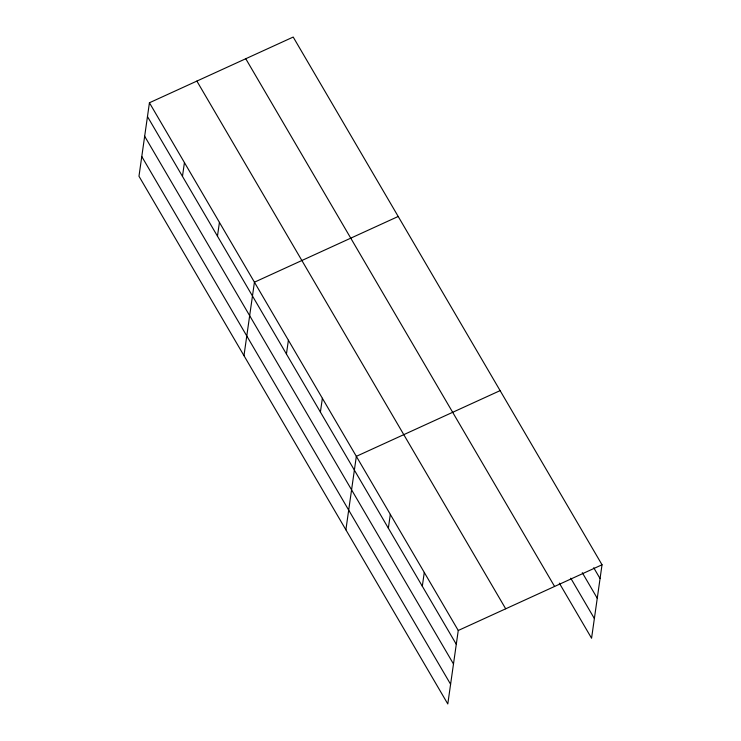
<?xml version="1.0" encoding="UTF-8"?>
<svg xmlns="http://www.w3.org/2000/svg" width="741" height="741" viewBox="0 0 741 741"><rect width="100%" height="100%" fill="white"/><g stroke="black" fill="none" stroke-linecap="round" stroke-linejoin="round"><path stroke-width="1.11" d="M149.432 102.767L138.975 176.228L447.796 703.95L458.253 630.489L149.432 102.767L293.204 37.05L602.025 564.772L591.568 638.233L559.325 583.139M182.471 176.367L184.435 162.575M217.465 236.175L219.429 222.383M243.974 355.652L254.432 282.191L398.204 216.474M286.434 354.041L288.397 340.239M320.408 412.089L322.372 398.288M345.89 529.806L356.338 456.336L500.11 390.627M388.349 528.185L390.312 514.384M422.314 586.233L424.278 572.441M458.253 630.489L602.025 564.772M593.726 567.745L600.062 578.573M582.287 572.682L597.255 598.256M570.765 578.202L594.375 618.54M245.762 58.734L554.583 586.455M196.874 81.075L505.695 608.796M147.468 116.559L456.289 644.281M144.662 136.251L453.483 663.973M141.781 156.536L450.602 684.258"/></g></svg>
